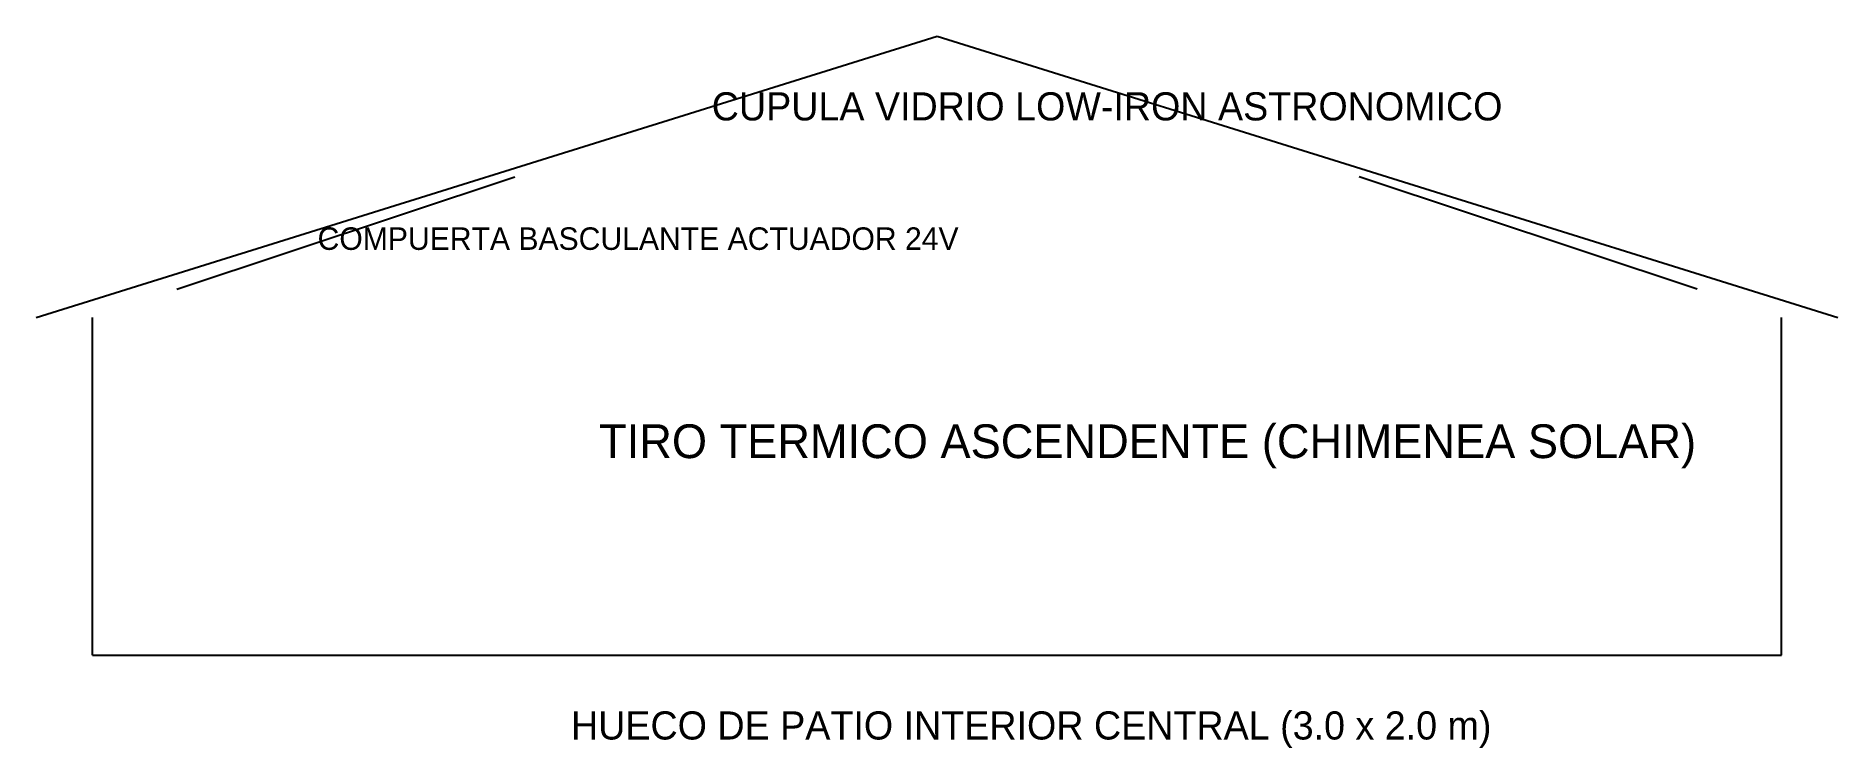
# Model space of a CAD drawing. Extents: x -100 to 3100, y -165 to 1100.
import ezdxf

# ---------------------------------------------------------------- set-up
doc = ezdxf.new("R2010")
doc.units = 0

msp = doc.modelspace()

# ---------------------------------------------------------------- linework, layer by layer
at = {"layer": 'COMPUERTAS_VENTILACION'}
for p, q in [((150, 650), (750, 850)), ((2850, 650), (2250, 850))]:
    msp.add_line(p, q, dxfattribs=at)
at = {"layer": 'CUPULA_VIDRIO'}
for p, q in [((-100, 600), (1500, 1100)), ((1500, 1100), (3100, 600))]:
    msp.add_line(p, q, dxfattribs=at)
at = {"layer": 'ESTRUCTURA'}
for p, q in [((0, 0), (0, 600)), ((3000, 0), (3000, 600)), ((0, 0), (3000, 0))]:
    msp.add_line(p, q, dxfattribs=at)

# ---------------------------------------------------------------- texts
at = {"layer": 'TEXTO'}
for s, height, p in [('CUPULA VIDRIO LOW-IRON ASTRONOMICO', 50, (1100, 950)), ('COMPUERTA BASCULANTE ACTUADOR 24V', 40, (400, 720)), ('TIRO TERMICO ASCENDENTE (CHIMENEA SOLAR)', 60, (900, 350)), ('HUECO DE PATIO INTERIOR CENTRAL (3.0 x 2.0 m)', 50, (850, -150))]:
    msp.add_text(s, height=height, dxfattribs=at).set_placement(p)

doc.saveas('drawing.dxf')
